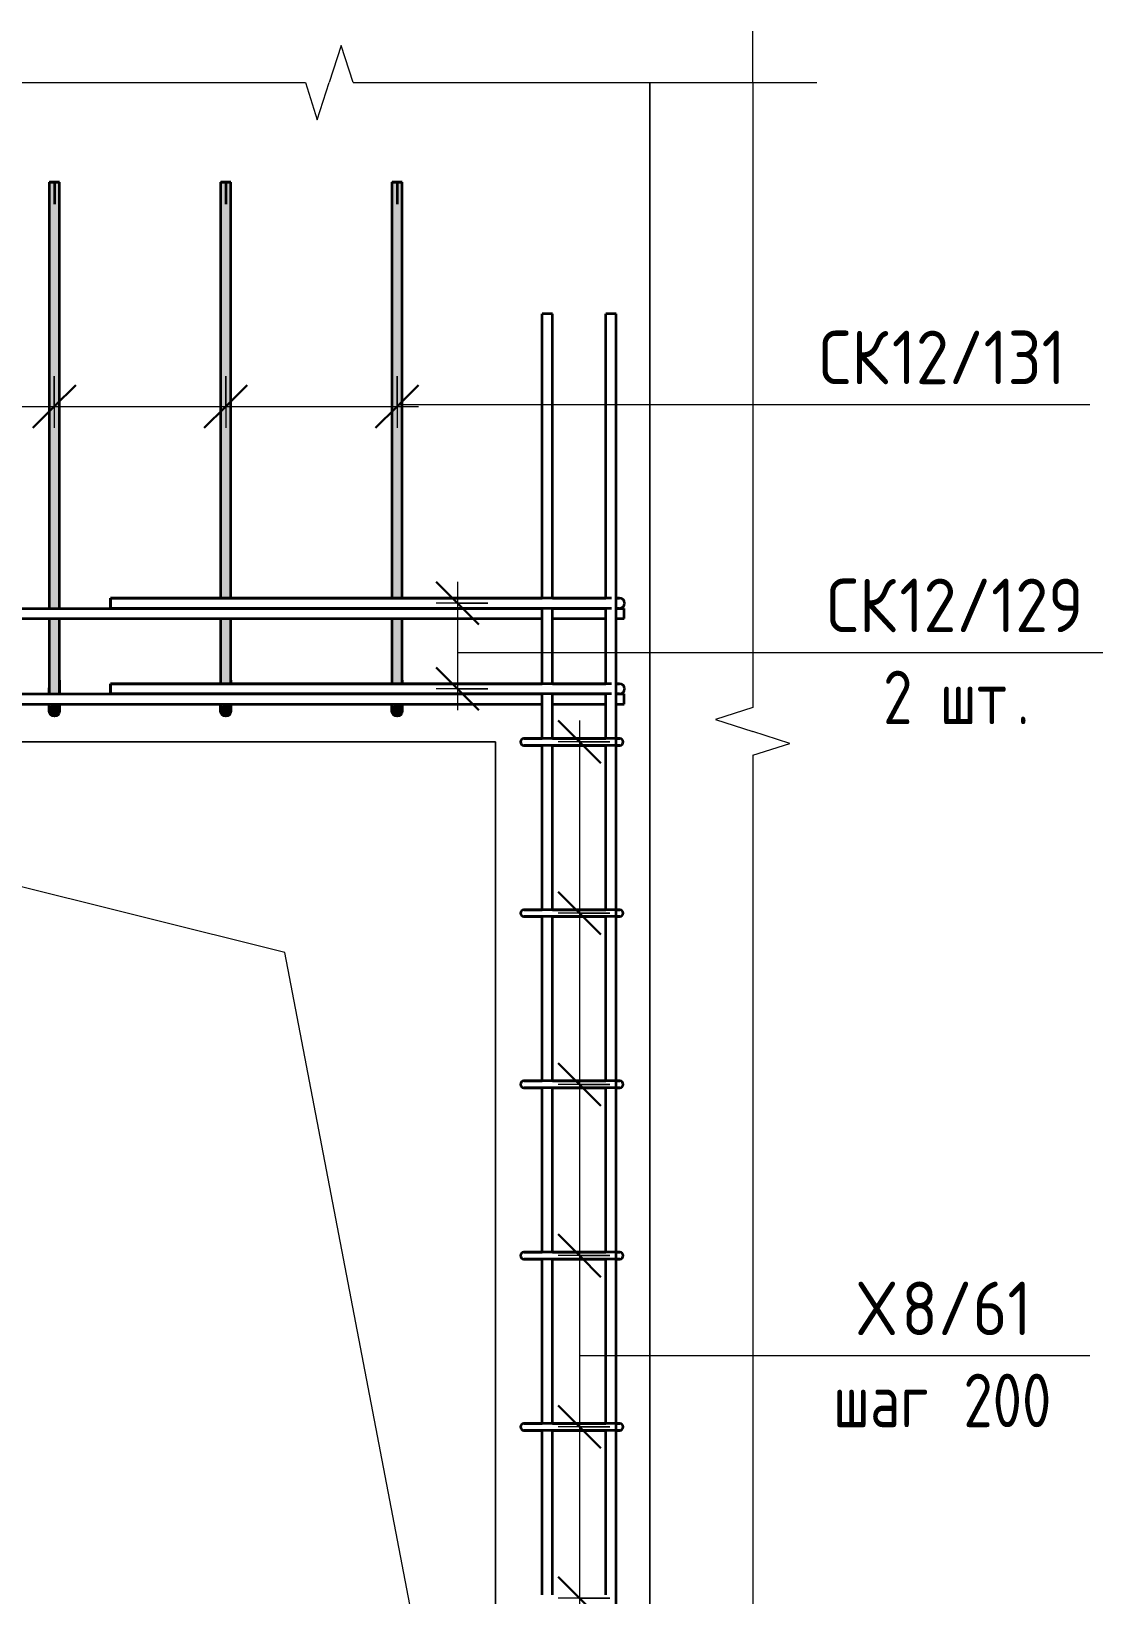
# Model space of a CAD drawing. Header units: millimetres. Extents: x -39853 to 12393, y -4903 to 80275.
# Drawn here: x 7343 to 8594, y 869 to 2695 of the extents above; entities that cross this region are included whole.
import ezdxf

# ---------------------------------------------------------------- set-up
doc = ezdxf.new("R2010")
doc.units = ezdxf.units.MM
for name, color, linetype, lineweight in [('AA_Dim', 7, 'Continuous', 9), ('AA_Dim-25', 7, 'Continuous', 9), ('AA_Oformlenie', 7, 'Continuous', 9), ('AA_Vinoska', 7, 'Continuous', 9), ('AF_Okno', 7, 'Continuous', 20), ('AF_Stena_Опалубка', 253, 'Continuous', 20), ('KR_Armatura_Tonkie', 7, 'Continuous', 20)]:
    doc.layers.add(name, color=color, linetype=linetype, lineweight=lineweight)
doc.styles.add('ISOCPEUR_6', font='isocpeur.ttf', dxfattribs={"width": 0.9, "height": 62.5})
doc.styles.add('ISOCPEUR_7', font='isocpeur.ttf', dxfattribs={"width": 0.8, "height": 62.5})
doc.dimstyles.new('10_Раскладка_арматуры_с_засечками', dxfattribs={"dimscale": 304.8, "dimtxt": 0.18, "dimasz": 0.164042, "dimexe": 0.082021, "dimexo": 0, "dimgap": 0, "dimtad": 1, "dimdec": 3, "dimrnd": 0.001, "dimdsep": 46, "dimtxsty": 'ISOCPEUR_7', "dimblk1": 'OBLIQUE', "dimblk2": 'OBLIQUE', "dimsah": 1, "dimcen": 0.09, "dimdle": 0.082021, "dimazin": 0, "dimtfac": 1, "dimtdec": 4, "dimtix": 1, "dimtmove": 0, "dimatfit": 3, "dimfxl": 1, "dimtvp": 1, "dimtolj": 1, "dimtzin": 0, "dimlwd": 18, "dimlwe": 18, "dimarcsym": 2})
doc.dimstyles.new('10_Раскладка_арматуры_с_засечками_3', dxfattribs={"dimscale": 304.8, "dimtxt": 0.18, "dimasz": 0.164042, "dimexe": 0.082021, "dimexo": 0, "dimgap": 0, "dimtad": 1, "dimdec": 3, "dimrnd": 0.001, "dimdsep": 46, "dimtxsty": 'ISOCPEUR_7', "dimblk1": 'OBLIQUE', "dimblk2": 'OBLIQUE', "dimsah": 1, "dimcen": 0.09, "dimdle": 0.082021, "dimazin": 0, "dimtfac": 1, "dimtdec": 4, "dimtix": 1, "dimtmove": 2, "dimatfit": 3, "dimfxl": 1, "dimtvp": 1, "dimtolj": 1, "dimtzin": 0, "dimlwd": 18, "dimlwe": 18, "dimarcsym": 2})

# ---------------------------------------------------------------- blocks, each defined once
blk = doc.blocks.new('231_Отверстие прямоугольное в стене _Окно_Стена_ - Отверстие прямоугольное с обрамлением-4186362-Схема обрамления отверстия в стене 1230х1530')
at = {"layer": 'AF_Okno', "lineweight": 9}
for p, q in [((78348.956293, 1619), (77364.956293, 1865)), ((78594.956293, 335), (78348.956293, 1619))]:
    blk.add_line(p, q, dxfattribs=at)
blk = doc.blocks.new('350_Стержень П торец СК-СГ _НесАрм_РабПлоск_ - 350_Стержень П торец СК-СГ _НесАрм_РабПлоск_-4172073-Схема обрамления отверстия в стене 1230х1530')
at = {"layer": 'KR_Armatura_Tonkie', "lineweight": 35}
h = blk.add_hatch(color=256, dxfattribs=at)
h.paths.add_polyline_path([(78078.4, 1937), (78080, 1937), (78079.8, 2009), (78074, 2009), (78074.2, 1937), (78077, 1937)])
h.paths.add_polyline_path([(78075.6, 2021), (78080, 2021), (78080, 2518.9), (78074, 2518.9), (78074.2, 2021), (78074.8, 2021)])
h = blk.add_hatch(color=256, dxfattribs=at)
h.paths.add_polyline_path([(78080, 1937), (78086, 1937), (78085.7, 2009), (78080, 2009), (78080, 1948.6)])
h.paths.add_polyline_path([(78084.2, 2021), (78086, 2021), (78085.8, 2518.9), (78080, 2518.9), (78080, 2021), (78084, 2021)])
h = blk.add_hatch(color=256, dxfattribs=at)
h.paths.add_polyline_path([(78074, 1901), (78074.4, 1903.2), (78075.3, 1904.7), (78075.8, 1905.3), (78077, 1906.2), (78079.3, 1906.9), (78080, 1907), (78080, 1909), (78074, 1909), (78074, 1901)])
h.paths.add_polyline_path([(78080, 1921), (78080, 1937), (78074, 1937), (78074.2, 1923.7), (78074.6, 1921), (78077.2, 1921)])
h = blk.add_hatch(color=256, dxfattribs=at)
h.paths.add_polyline_path([(78085.8, 1902.6), (78085.8, 1903.7), (78085.9, 1909), (78080, 1909), (78080, 1907), (78081.5, 1906.8), (78083, 1906.2), (78084.2, 1905.2), (78085.5, 1903.1), (78085.7, 1902.8)])
h.paths.add_polyline_path([(78080.8, 1921), (78085.7, 1921), (78085.7, 1924.6), (78085.8, 1937), (78080, 1937), (78080, 1921)])
h = blk.add_hatch(color=256, dxfattribs=at)
h.paths.add_polyline_path([(78074, 1902.4), (78074, 1902.6), (78074.1, 1903.5)])
h.paths.add_polyline_path([(78074.2, 1921), (78074.2, 1924.6), (78074, 1923.6), (78074, 1921)])
h = blk.add_hatch(color=256, dxfattribs=at)
h.paths.add_polyline_path([(78085.9, 1906.4), (78085.9, 1906.9), (78085.9, 1906.8)])
h.paths.add_polyline_path([(78085.7, 1921), (78085.8, 1921.1), (78085.6, 1921.4)])
blk.add_hatch(color=256, dxfattribs=at).paths.add_polyline_path([(78080, 1895), (78081.5, 1895.2), (78083, 1895.8), (78084.2, 1896.8), (78085.5, 1898.9), (78085.8, 1899.4), (78086, 1901), (78085.8, 1902.6), (78085.2, 1904), (78084.2, 1905.2), (78083, 1906.2), (78080.8, 1906.9), (78080, 1907), (78078.4, 1906.8), (78077, 1906.2), (78075.7, 1905.2), (78074.8, 1904), (78074.2, 1902.6), (78074, 1901), (78074.4, 1898.9), (78074.8, 1898), (78075.7, 1896.8), (78077, 1895.8), (78078.4, 1895.2)])
at = {"layer": 'AA_Oformlenie'}
for start, end in [(90, 270), (270, 90)]:
    blk.add_arc((78080, 1901), 6, start, end, dxfattribs=at)
at = {"layer": 'KR_Armatura_Tonkie', "lineweight": 35}
for p, q in [((78074, 2518.9), (78074, 2021)), ((78074, 2518.9), (78080, 2518.9)), ((78080, 2518.9), (78074.2, 2518.9)), ((78074.2, 2518.9), (78080, 2518.9)), ((78080, 2518.9), (78074.2, 2518.9)), ((78080, 2518.9), (78085.8, 2518.9)), ((78085.8, 2518.9), (78080, 2518.9)), ((78080, 2518.9), (78086, 2518.9)), ((78085.8, 2518.9), (78080, 2518.9)), ((78080, 2518.9), (78080, 2492.9)), ((78080, 2518.9), (78080, 2492.9)), ((78086, 2021), (78086, 2518.9)), ((78074, 2009), (78074, 1937)), ((78086, 1937), (78086, 2009)), ((78074, 1921), (78074, 1928.3))]:
    blk.add_line(p, q, dxfattribs=at)
at = {"layer": 'KR_Armatura_Tonkie', "lineweight": 35, "flags": 128}
for points in [[(78074, 1937), (78074, 1925.3), (78074, 1921)], [(78086, 1937), (78086, 1925.3), (78086, 1921)], [(78086, 1921), (78086, 1928.3), (78086, 1937)], [(78074, 1901), (78074, 1903), (78074, 1908.6), (78074, 1909)], [(78074, 1909), (78074, 1906.8), (78074, 1902.1), (78074, 1901)], [(78086, 1909), (78086, 1906.8), (78086, 1902.1), (78086, 1901)], [(78086, 1901), (78086, 1903), (78086, 1908.6), (78086, 1909)]]:
    blk.add_lwpolyline(points, dxfattribs=at)
at = {"layer": 'KR_Armatura_Tonkie', "lineweight": 35}
blk.add_circle((78080, 1901), 6, dxfattribs=at)
blk = doc.blocks.new('350_Стержень П торец СК-СГ _НесАрм_РабПлоск_ - 350_Стержень П торец СК-СГ _НесАрм_РабПлоск_-V20-Схема обрамления отверстия в стене 1230х1530')
at = {"layer": 'KR_Armatura_Tonkie', "lineweight": 35}
h = blk.add_hatch(color=256, dxfattribs=at)
h.paths.add_polyline_path([(78278.4, 1937), (78280, 1937), (78279.8, 2009), (78274, 2009), (78274.2, 1937), (78277, 1937)])
h.paths.add_polyline_path([(78274.8, 2033), (78280, 2033), (78280, 2518.9), (78274, 2518.9), (78274.2, 2033), (78274.7, 2033)])
h = blk.add_hatch(color=256, dxfattribs=at)
h.paths.add_polyline_path([(78280, 1937), (78286, 1937), (78285.7, 2009), (78280, 2009), (78280, 1948.6)])
h.paths.add_polyline_path([(78284.2, 2033), (78286, 2033), (78285.8, 2518.9), (78280, 2518.9), (78280, 2033), (78284, 2033)])
h = blk.add_hatch(color=256, dxfattribs=at)
h.paths.add_polyline_path([(78274, 1901), (78274.4, 1903.2), (78275.3, 1904.7), (78275.8, 1905.3), (78277, 1906.2), (78279.3, 1906.9), (78280, 1907), (78280, 1909), (78274, 1909), (78274, 1901)])
h.paths.add_polyline_path([(78277, 1933), (78280, 1933), (78280, 1937), (78274, 1937), (78274.1, 1933), (78276.2, 1933)])
h = blk.add_hatch(color=256, dxfattribs=at)
h.paths.add_polyline_path([(78285.8, 1902.6), (78285.8, 1903.7), (78285.9, 1909), (78280, 1909), (78280, 1907), (78281.5, 1906.8), (78283.5, 1905.8), (78284.2, 1905.2), (78285.5, 1903.1), (78285.7, 1902.8)])
h.paths.add_polyline_path([(78283.5, 1933), (78285.9, 1933), (78285.8, 1937), (78280, 1937), (78280, 1933), (78283, 1933)])
for points in [[(78280, 1895), (78281.5, 1895.2), (78283, 1895.8), (78284.2, 1896.8), (78285.5, 1898.9), (78285.8, 1899.4), (78286, 1901), (78285.8, 1902.6), (78285.2, 1904), (78283.5, 1905.8), (78283, 1906.2), (78281.5, 1906.8), (78280, 1907), (78278.4, 1906.8), (78277, 1906.2), (78275.7, 1905.2), (78274.8, 1904), (78274.2, 1902.6), (78274, 1901), (78274.4, 1898.9), (78274.8, 1898), (78275.7, 1896.8), (78277, 1895.8), (78278.4, 1895.2)], [(78274, 1902.4), (78274, 1902.6), (78274.1, 1903.5)], [(78285.9, 1906.4), (78285.9, 1906.9), (78285.9, 1906.8)]]:
    blk.add_hatch(color=256, dxfattribs=at).paths.add_polyline_path(points)
at = {"layer": 'AA_Oformlenie'}
for start, end in [(90, 270), (270, 90)]:
    blk.add_arc((78280, 1901), 6, start, end, dxfattribs=at)
at = {"layer": 'KR_Armatura_Tonkie', "lineweight": 35}
for p, q in [((78274, 2518.9), (78274, 2033)), ((78274, 2518.9), (78280, 2518.9)), ((78280, 2518.9), (78274.2, 2518.9)), ((78274.2, 2518.9), (78280, 2518.9)), ((78280, 2518.9), (78274.2, 2518.9)), ((78280, 2518.9), (78285.8, 2518.9)), ((78285.8, 2518.9), (78280, 2518.9)), ((78280, 2518.9), (78286, 2518.9)), ((78285.8, 2518.9), (78280, 2518.9)), ((78280, 2518.9), (78280, 2492.9)), ((78280, 2518.9), (78280, 2492.9)), ((78286, 2033), (78286, 2518.9)), ((78274, 2009), (78274, 1937)), ((78286, 1937), (78286, 2009)), ((78274, 1937), (78274, 1933)), ((78286, 1937), (78286, 1933)), ((78286, 1933), (78286, 1937))]:
    blk.add_line(p, q, dxfattribs=at)
at = {"layer": 'KR_Armatura_Tonkie', "lineweight": 35, "flags": 128}
for points in [[(78274, 1901), (78274, 1903), (78274, 1908.6), (78274, 1909)], [(78274, 1909), (78274, 1906.8), (78274, 1902.1), (78274, 1901)], [(78286, 1909), (78286, 1906.8), (78286, 1902.1), (78286, 1901)], [(78286, 1901), (78286, 1903), (78286, 1908.6), (78286, 1909)]]:
    blk.add_lwpolyline(points, dxfattribs=at)
at = {"layer": 'KR_Armatura_Tonkie', "lineweight": 35}
blk.add_circle((78280, 1901), 6, dxfattribs=at)
blk = doc.blocks.new('011_Прямоугольник обрыва _ЭлУзла_ - 011_Прямоугольник обрыва _ЭлУзла_-4184467-Схема обрамления отверстия в стене 1230х1530')
at = {"layer": 'AA_Oformlenie'}
for p, q in [((77439.8, 2635), (78373, 2635)), ((78428.7, 2635), (78895, 2635)), ((78895, 2635), (78895, 1905.2)), ((78895, 1849.5), (78895, 389.3))]:
    blk.add_line(p, q, dxfattribs=at)
blk = doc.blocks.new('042_М_Арматуры - Диам длина поз _ Комментарий-3662934-Схема обрамления отверстия в стене 1230х1530')
at = {"layer": 'AA_Vinoska'}
blk.add_line((78954.6, 67.4), (79304.6, 67.4), dxfattribs=at)
blk = doc.blocks.new('DIMBLOCK154-Схема обрамления отверстия в стене 1230х1530')
at = {"layer": 'AA_Dim-25', "lineweight": 30}
for p, q in [((7983.3, 1865), (7958.3, 1890)), ((7983.3, 1865), (8008.3, 1840)), ((7983.3, 1665), (7958.3, 1690)), ((7983.3, 1665), (8008.3, 1640))]:
    blk.add_line(p, q, dxfattribs=at)
at = {"layer": 'AA_Dim-25', "lineweight": 18}
for p, q in [((7983.3, 1890), (7983.3, 1665)), ((8018.7, 1865), (7958.3, 1865)), ((7983.3, 1865), (8018.7, 1865)), ((8018.7, 1665), (7958.3, 1665)), ((7983.3, 1665), (8018.7, 1665))]:
    blk.add_line(p, q, dxfattribs=at)
blk = doc.blocks.new('_Oblique')
at = {"color": 0, "linetype": 'ByBlock', "lineweight": -2}
blk.add_line((-0.5, -0.5), (0.5, 0.5), dxfattribs=at)
blk = doc.blocks.new('DIMBLOCK155-Схема обрамления отверстия в стене 1230х1530')
at = {"layer": 'AA_Dim-25', "lineweight": 30}
for p, q in [((7983.3, 1665), (7958.3, 1690)), ((7983.3, 1665), (8008.3, 1640)), ((7983.3, 1465), (7958.3, 1490)), ((7983.3, 1465), (8008.3, 1440))]:
    blk.add_line(p, q, dxfattribs=at)
at = {"layer": 'AA_Dim-25', "lineweight": 18}
for p, q in [((8018.7, 1665), (7958.3, 1665)), ((7983.3, 1665), (7983.3, 1465)), ((7983.3, 1665), (8018.7, 1665)), ((8018.7, 1465), (7958.3, 1465)), ((7983.3, 1465), (8018.7, 1465))]:
    blk.add_line(p, q, dxfattribs=at)
blk = doc.blocks.new('DIMBLOCK156-Схема обрамления отверстия в стене 1230х1530')
at = {"layer": 'AA_Dim-25', "lineweight": 30}
for p, q in [((7983.3, 1465), (7958.3, 1490)), ((7983.3, 1465), (8008.3, 1440)), ((7983.3, 1265), (7958.3, 1290)), ((7983.3, 1265), (8008.3, 1240))]:
    blk.add_line(p, q, dxfattribs=at)
at = {"layer": 'AA_Dim-25', "lineweight": 18}
for p, q in [((8018.7, 1465), (7958.3, 1465)), ((7983.3, 1465), (7983.3, 1265)), ((7983.3, 1465), (8018.7, 1465)), ((8018.7, 1265), (7958.3, 1265)), ((7983.3, 1265), (8018.7, 1265))]:
    blk.add_line(p, q, dxfattribs=at)
blk = doc.blocks.new('DIMBLOCK157-Схема обрамления отверстия в стене 1230х1530')
at = {"layer": 'AA_Dim-25', "lineweight": 30}
for p, q in [((7983.3, 1265), (7958.3, 1290)), ((7983.3, 1265), (8008.3, 1240)), ((7983.3, 1065), (7958.3, 1090)), ((7983.3, 1065), (8008.3, 1040))]:
    blk.add_line(p, q, dxfattribs=at)
at = {"layer": 'AA_Dim-25', "lineweight": 18}
for p, q in [((8018.7, 1265), (7958.3, 1265)), ((7983.3, 1265), (7983.3, 1065)), ((7983.3, 1265), (8018.7, 1265)), ((8018.7, 1065), (7958.3, 1065)), ((7983.3, 1065), (8018.7, 1065))]:
    blk.add_line(p, q, dxfattribs=at)
blk = doc.blocks.new('DIMBLOCK158-Схема обрамления отверстия в стене 1230х1530')
at = {"layer": 'AA_Dim-25', "lineweight": 30}
for p, q in [((7983.3, 1065), (7958.3, 1090)), ((7983.3, 1065), (8008.3, 1040)), ((7983.3, 865), (7958.3, 890)), ((7983.3, 865), (8008.3, 840))]:
    blk.add_line(p, q, dxfattribs=at)
at = {"layer": 'AA_Dim-25', "lineweight": 18}
for p, q in [((8018.7, 1065), (7958.3, 1065)), ((7983.3, 1065), (7983.3, 865)), ((7983.3, 1065), (8018.7, 1065)), ((8018.7, 865), (7958.3, 865)), ((7983.3, 865), (8018.7, 865))]:
    blk.add_line(p, q, dxfattribs=at)
blk = doc.blocks.new('DIMBLOCK159-Схема обрамления отверстия в стене 1230х1530')
at = {"layer": 'AA_Dim-25', "lineweight": 30}
for p, q in [((7983.3, 865), (7958.3, 890)), ((7983.3, 865), (8008.3, 840)), ((7983.3, 665), (7958.3, 690)), ((7983.3, 665), (8008.3, 640))]:
    blk.add_line(p, q, dxfattribs=at)
at = {"layer": 'AA_Dim-25', "lineweight": 18}
for p, q in [((8018.7, 865), (7958.3, 865)), ((7983.3, 865), (7983.3, 665)), ((7983.3, 865), (8018.7, 865)), ((8018.7, 665), (7958.3, 665)), ((7983.3, 665), (8018.7, 665))]:
    blk.add_line(p, q, dxfattribs=at)
blk = doc.blocks.new('DIMBLOCK188-Схема обрамления отверстия в стене 1230х1530')
at = {"layer": 'AA_Dim-25', "lineweight": 18}
for p, q in [((7170.3, 2292.2), (7170.3, 2231.8)), ((7170.3, 2256.8), (7170.3, 2292.2)), ((7370.3, 2292.2), (7370.3, 2231.8)), ((7370.3, 2256.8), (7370.3, 2292.2)), ((7170.3, 2256.8), (7370.3, 2256.8))]:
    blk.add_line(p, q, dxfattribs=at)
at = {"layer": 'AA_Dim-25', "lineweight": 30}
for p, q in [((7170.3, 2256.8), (7195.3, 2281.8)), ((7370.3, 2256.8), (7395.3, 2281.8)), ((7170.3, 2256.8), (7145.3, 2231.8)), ((7370.3, 2256.8), (7345.3, 2231.8))]:
    blk.add_line(p, q, dxfattribs=at)
blk = doc.blocks.new('DIMBLOCK189-Схема обрамления отверстия в стене 1230х1530')
at = {"layer": 'AA_Dim-25', "lineweight": 18}
for p, q in [((7370.3, 2292.2), (7370.3, 2231.8)), ((7370.3, 2256.8), (7370.3, 2292.2)), ((7570.3, 2292.2), (7570.3, 2231.8)), ((7570.3, 2256.8), (7570.3, 2292.2)), ((7370.3, 2256.8), (7570.3, 2256.8))]:
    blk.add_line(p, q, dxfattribs=at)
at = {"layer": 'AA_Dim-25', "lineweight": 30}
for p, q in [((7370.3, 2256.8), (7395.3, 2281.8)), ((7570.3, 2256.8), (7595.3, 2281.8)), ((7370.3, 2256.8), (7345.3, 2231.8)), ((7570.3, 2256.8), (7545.3, 2231.8))]:
    blk.add_line(p, q, dxfattribs=at)
blk = doc.blocks.new('DIMBLOCK190-Схема обрамления отверстия в стене 1230х1530')
at = {"layer": 'AA_Dim-25', "lineweight": 18}
for p, q in [((7570.3, 2292.2), (7570.3, 2231.8)), ((7570.3, 2256.8), (7570.3, 2292.2)), ((7770.3, 2292.2), (7770.3, 2231.8)), ((7770.3, 2256.8), (7770.3, 2292.2)), ((7570.3, 2256.8), (7795.3, 2256.8))]:
    blk.add_line(p, q, dxfattribs=at)
at = {"layer": 'AA_Dim-25', "lineweight": 30}
for p, q in [((7570.3, 2256.8), (7595.3, 2281.8)), ((7770.3, 2256.8), (7795.3, 2281.8)), ((7570.3, 2256.8), (7545.3, 2231.8)), ((7770.3, 2256.8), (7745.3, 2231.8))]:
    blk.add_line(p, q, dxfattribs=at)
blk = doc.blocks.new('DIMBLOCK191-Схема обрамления отверстия в стене 1230х1530')
at = {"layer": 'AA_Dim-25', "lineweight": 30}
for p, q in [((7840.9, 2027), (7815.9, 2052)), ((7840.9, 2027), (7865.9, 2002)), ((7840.9, 1927), (7815.9, 1952)), ((7840.9, 1927), (7865.9, 1902))]:
    blk.add_line(p, q, dxfattribs=at)
at = {"layer": 'AA_Dim-25', "lineweight": 18}
for p, q in [((7840.9, 2052), (7840.9, 1902)), ((7876.2, 2027), (7815.9, 2027)), ((7840.9, 2027), (7876.2, 2027)), ((7876.2, 1927), (7815.9, 1927)), ((7840.9, 1927), (7876.2, 1927))]:
    blk.add_line(p, q, dxfattribs=at)

msp = doc.modelspace()

# ---------------------------------------------------------------- linework, layer by layer
at = {"layer": 'AA_Vinoska'}
for p, q in [((8185.3238, 2635), (8185.3238, 2694.9698)), ((7704.9749, 2678.3251), (7690.8977, 2635)), ((7719.0521, 2635), (7704.9749, 2678.3251)), ((7663.3977, 2635), (7677.1477, 2591.6987)), ((7677.1477, 2591.6987), (7690.8977, 2635)), ((8185.3238, 2635), (8260.3238, 2635)), ((7771.0953, 2258.9583), (8228.9849, 2258.9583)), ((7841.2042, 1969.3597), (8243.8335, 1969.3597)), ((8185.3238, 1905.203), (8141.9988, 1891.1258)), ((8141.9988, 1891.1258), (8185.3238, 1877.0486)), ((8228.6251, 1863.2986), (8185.3238, 1877.0486)), ((8185.3238, 1849.5486), (8228.6251, 1863.2986)), ((7984.1607, 1148.2991), (8228.9849, 1148.2991))]:
    msp.add_line(p, q, dxfattribs=at)
at = {"layer": 'AF_Stena_Опалубка'}
for p, q in [((8065.3238, 2635), (8065.3238, -396.8054)), ((8065.3238, -396.8054), (8065.3238, 2635)), ((7885.3238, 1865), (6655.3238, 1865)), ((6655.3238, 1865), (7885.3238, 1865)), ((7885.3238, 335), (7885.3238, 1865)), ((7885.3238, 1865), (7885.3238, 335))]:
    msp.add_line(p, q, dxfattribs=at)
at = {"layer": 'KR_Armatura_Tonkie', "lineweight": 35}
for p, q in [((7951.8238, 2365), (7939.8238, 2365)), ((7939.8238, 2033), (7939.8238, 2365)), ((7951.8238, 2365), (7939.8238, 2365)), ((7939.8238, 2033), (7939.8238, 2365)), ((7951.8238, 2033), (7951.8238, 2365)), ((7951.8238, 2033), (7951.8238, 2365)), ((8025.8238, 2365), (8013.8238, 2365)), ((8013.8238, 2033), (8013.8238, 2365)), ((8025.8238, 2365), (8013.8238, 2365)), ((8013.8238, 2033), (8013.8238, 2365)), ((8025.8238, -165), (8025.8238, 2365)), ((8025.8238, 2033), (8025.8238, 2365)), ((7435.8238, 2033), (7939.8238, 2033)), ((7435.8238, 2021), (7435.8238, 2033)), ((7993.8238, 2033), (7435.8238, 2033)), ((7435.8238, 2033), (7435.8238, 2021)), ((7951.8238, 2033), (7993.8238, 2033)), ((7993.8238, 2033), (8013.9671, 2033)), ((8020.5472, 2033), (7993.8238, 2033)), ((8026.0227, 2033), (8029.8238, 2033)), ((8029.8238, 2033), (8026.0227, 2033)), ((6601.3238, 2021), (7939.8238, 2021)), ((6601.3238, 2021), (7939.8238, 2021)), ((6601.3238, 2009), (7939.8238, 2009)), ((6601.3238, 2009), (7939.8238, 2009)), ((7435.8238, 2021), (7939.8238, 2021)), ((7993.8238, 2021), (7435.8238, 2021)), ((7939.8238, 1933), (7939.8238, 2021)), ((7939.8238, 1933), (7939.8238, 2009)), ((7951.8238, 2021), (8013.8238, 2021)), ((7951.8238, 2021), (8013.8238, 2021)), ((7951.8238, 1933), (7951.8238, 2021)), ((7951.8238, 2021), (7993.8238, 2021)), ((7951.8238, 2009), (8013.8238, 2009)), ((7951.8238, 2009), (8013.8238, 2009)), ((7951.8238, 1933), (7951.8238, 2009)), ((7993.8238, 2021), (8013.9671, 2021)), ((8020.5472, 2021), (7993.8238, 2021)), ((8013.8238, 1933), (8013.8238, 2021)), ((8013.8238, 1933), (8013.8238, 2009)), ((8025.8238, 2021), (8035.3238, 2021)), ((8025.8238, 2021), (8035.3238, 2021)), ((8025.8238, 2009), (8035.3238, 2009)), ((8025.8238, 2009), (8035.3238, 2009)), ((8025.8238, 1933), (8025.8238, 2009)), ((8026.0227, 2021), (8029.8238, 2021)), ((8029.8238, 2021), (8026.0227, 2021)), ((8035.3238, 2009), (8035.3238, 2021)), ((8035.3238, 2009), (8035.3238, 2021)), ((6601.3238, 1921), (7939.8238, 1921)), ((6601.3238, 1921), (7939.8238, 1921)), ((7435.8238, 1933), (7939.8238, 1933)), ((7435.8238, 1921), (7435.8238, 1933)), ((7993.8238, 1933), (7435.8238, 1933)), ((7435.8238, 1933), (7435.8238, 1921)), ((7435.8238, 1921), (7939.8238, 1921)), ((7993.8238, 1921), (7435.8238, 1921)), ((7939.8238, 1869), (7939.8238, 1921)), ((7951.8238, 1933), (7993.8238, 1933)), ((7951.8238, 1921), (8013.8238, 1921)), ((7951.8238, 1921), (8013.8238, 1921)), ((7951.8238, 1869), (7951.8238, 1921)), ((7951.8238, 1921), (7993.8238, 1921)), ((7993.8238, 1933), (8013.9671, 1933)), ((8020.5472, 1933), (7993.8238, 1933)), ((7993.8238, 1921), (8013.9671, 1921)), ((8020.5472, 1921), (7993.8238, 1921)), ((8013.8238, 1869), (8013.8238, 1921)), ((8025.8238, 1921), (8035.3238, 1921)), ((8025.8238, 1921), (8035.3238, 1921)), ((8026.0227, 1933), (8029.8238, 1933)), ((8029.8238, 1933), (8026.0227, 1933)), ((8026.0227, 1921), (8029.8238, 1921)), ((8029.8238, 1921), (8026.0227, 1921)), ((8035.3238, 1909), (8035.3238, 1921)), ((8035.3238, 1909), (8035.3238, 1921)), ((6601.3238, 1909), (7939.8238, 1909)), ((6601.3238, 1909), (7939.8238, 1909)), ((7939.8238, 1869), (7939.8238, 1909)), ((7951.8238, 1909), (8013.8238, 1909)), ((7951.8238, 1909), (8013.8238, 1909)), ((7951.8238, 1869), (7951.8238, 1909)), ((8013.8238, 1869), (8013.8238, 1909)), ((8025.8238, 1909), (8035.3238, 1909)), ((8025.8238, 1909), (8035.3238, 1909)), ((8025.8238, 1869), (8025.8238, 1909)), ((7976.337, 1869), (7918.2954, 1869)), ((7928.2537, 1869), (7918.2954, 1869)), ((7918.3012, 1869), (7939.715, 1869)), ((7918.3012, 1869), (7928.2537, 1869)), ((7952.2954, 1869), (7928.2537, 1869)), ((7928.2537, 1869), (7939.8238, 1869)), ((7951.8184, 1869), (7952.2954, 1869)), ((7951.8238, 1869), (7953.0308, 1869)), ((7952.2954, 1869), (7996.2954, 1869)), ((7996.2954, 1869), (7952.2954, 1869)), ((8001.114, 1869), (7976.337, 1869)), ((7996.2954, 1869), (8013.8706, 1869)), ((8024.9825, 1869), (7996.2954, 1869)), ((8025.8492, 1869), (8030.2954, 1869)), ((8030.2954, 1869), (8025.8492, 1869)), ((7976.337, 1861), (7918.2954, 1861)), ((7952.2954, 1861), (7918.2954, 1861)), ((7918.298, 1861), (7928.2537, 1861)), ((7918.3012, 1861), (7939.715, 1861)), ((7928.2537, 1861), (7939.8238, 1861)), ((7939.8238, 1669), (7939.8238, 1861)), ((7939.8238, 1669), (7939.8238, 1861)), ((7951.8184, 1861), (7952.2954, 1861)), ((7951.8238, 1861), (7953.0308, 1861)), ((7951.8238, 1669), (7951.8238, 1861)), ((7951.8238, 1669), (7951.8238, 1861)), ((7952.2954, 1861), (7996.2954, 1861)), ((7996.2954, 1861), (7952.2954, 1861)), ((8001.114, 1861), (7976.337, 1861)), ((7996.2954, 1861), (8013.8706, 1861)), ((8024.9825, 1861), (7996.2954, 1861)), ((8013.8238, 1669), (8013.8238, 1861)), ((8013.8238, 1669), (8013.8238, 1861)), ((8025.8238, 1669), (8025.8238, 1861)), ((8025.8492, 1861), (8030.2954, 1861)), ((8030.2954, 1861), (8025.8492, 1861)), ((7976.337, 1669), (7918.2954, 1669)), ((7928.2537, 1669), (7918.2954, 1669)), ((7918.3012, 1669), (7939.715, 1669)), ((7918.3012, 1669), (7928.2537, 1669)), ((7952.2954, 1669), (7928.2537, 1669)), ((7928.2537, 1669), (7939.8238, 1669)), ((7951.8184, 1669), (7952.2954, 1669)), ((7951.8238, 1669), (7953.0308, 1669)), ((7952.2954, 1669), (7996.2954, 1669)), ((7996.2954, 1669), (7952.2954, 1669)), ((8001.114, 1669), (7976.337, 1669)), ((7996.2954, 1669), (8013.8706, 1669)), ((8024.9825, 1669), (7996.2954, 1669)), ((8025.8492, 1669), (8030.2954, 1669)), ((8030.2954, 1669), (8025.8492, 1669)), ((7976.337, 1661), (7918.2954, 1661)), ((7952.2954, 1661), (7918.2954, 1661)), ((7918.298, 1661), (7928.2537, 1661)), ((7918.3012, 1661), (7939.715, 1661)), ((7928.2537, 1661), (7939.8238, 1661)), ((7939.8238, 1469), (7939.8238, 1661)), ((7939.8238, 1469), (7939.8238, 1661)), ((7951.8184, 1661), (7952.2954, 1661)), ((7951.8238, 1661), (7953.0308, 1661)), ((7951.8238, 1469), (7951.8238, 1661)), ((7951.8238, 1469), (7951.8238, 1661)), ((7952.2954, 1661), (7996.2954, 1661)), ((7996.2954, 1661), (7952.2954, 1661)), ((8001.114, 1661), (7976.337, 1661)), ((7996.2954, 1661), (8013.8706, 1661)), ((8024.9825, 1661), (7996.2954, 1661)), ((8013.8238, 1469), (8013.8238, 1661)), ((8013.8238, 1469), (8013.8238, 1661)), ((8025.8238, 1469), (8025.8238, 1661)), ((8025.8492, 1661), (8030.2954, 1661)), ((8030.2954, 1661), (8025.8492, 1661)), ((7976.337, 1469), (7918.2954, 1469)), ((7928.2537, 1469), (7918.2954, 1469)), ((7976.337, 1461), (7918.2954, 1461)), ((7952.2954, 1461), (7918.2954, 1461)), ((7918.298, 1461), (7928.2537, 1461)), ((7918.3012, 1469), (7939.715, 1469)), ((7918.3012, 1469), (7928.2537, 1469)), ((7918.3012, 1461), (7939.715, 1461)), ((7952.2954, 1469), (7928.2537, 1469)), ((7928.2537, 1469), (7939.8238, 1469)), ((7928.2537, 1461), (7939.8238, 1461)), ((7939.8238, 1269), (7939.8238, 1461)), ((7939.8238, 1269), (7939.8238, 1461)), ((7951.8184, 1469), (7952.2954, 1469)), ((7951.8184, 1461), (7952.2954, 1461)), ((7951.8238, 1469), (7953.0308, 1469)), ((7951.8238, 1461), (7953.0308, 1461)), ((7951.8238, 1269), (7951.8238, 1461)), ((7951.8238, 1269), (7951.8238, 1461)), ((7952.2954, 1469), (7996.2954, 1469)), ((7996.2954, 1469), (7952.2954, 1469)), ((7952.2954, 1461), (7996.2954, 1461)), ((7996.2954, 1461), (7952.2954, 1461)), ((8001.114, 1469), (7976.337, 1469)), ((8001.114, 1461), (7976.337, 1461)), ((7996.2954, 1469), (8013.8706, 1469)), ((8024.9825, 1469), (7996.2954, 1469)), ((7996.2954, 1461), (8013.8706, 1461)), ((8024.9825, 1461), (7996.2954, 1461)), ((8013.8238, 1269), (8013.8238, 1461)), ((8013.8238, 1269), (8013.8238, 1461)), ((8025.8238, 1269), (8025.8238, 1461)), ((8025.8492, 1469), (8030.2954, 1469)), ((8030.2954, 1469), (8025.8492, 1469)), ((8025.8492, 1461), (8030.2954, 1461)), ((8030.2954, 1461), (8025.8492, 1461)), ((7976.337, 1269), (7918.2954, 1269)), ((7928.2537, 1269), (7918.2954, 1269)), ((7976.337, 1261), (7918.2954, 1261)), ((7952.2954, 1261), (7918.2954, 1261)), ((7918.298, 1261), (7928.2537, 1261)), ((7918.3012, 1269), (7939.715, 1269)), ((7918.3012, 1269), (7928.2537, 1269)), ((7918.3012, 1261), (7939.715, 1261)), ((7952.2954, 1269), (7928.2537, 1269)), ((7928.2537, 1269), (7939.8238, 1269)), ((7928.2537, 1261), (7939.8238, 1261)), ((7939.8238, 1069), (7939.8238, 1261)), ((7939.8238, 1069), (7939.8238, 1261)), ((7951.8184, 1269), (7952.2954, 1269)), ((7951.8184, 1261), (7952.2954, 1261)), ((7951.8238, 1269), (7953.0308, 1269)), ((7951.8238, 1261), (7953.0308, 1261)), ((7951.8238, 1069), (7951.8238, 1261)), ((7951.8238, 1069), (7951.8238, 1261)), ((7952.2954, 1269), (7996.2954, 1269)), ((7996.2954, 1269), (7952.2954, 1269)), ((7952.2954, 1261), (7996.2954, 1261)), ((7996.2954, 1261), (7952.2954, 1261)), ((8001.114, 1269), (7976.337, 1269)), ((8001.114, 1261), (7976.337, 1261)), ((7996.2954, 1269), (8013.8706, 1269)), ((8024.9825, 1269), (7996.2954, 1269)), ((7996.2954, 1261), (8013.8706, 1261)), ((8024.9825, 1261), (7996.2954, 1261)), ((8013.8238, 1069), (8013.8238, 1261)), ((8013.8238, 1069), (8013.8238, 1261)), ((8025.8238, 1069), (8025.8238, 1261)), ((8025.8492, 1269), (8030.2954, 1269)), ((8030.2954, 1269), (8025.8492, 1269)), ((8025.8492, 1261), (8030.2954, 1261)), ((8030.2954, 1261), (8025.8492, 1261)), ((7976.337, 1069), (7918.2954, 1069)), ((7928.2537, 1069), (7918.2954, 1069)), ((7976.337, 1061), (7918.2954, 1061)), ((7952.2954, 1061), (7918.2954, 1061)), ((7918.298, 1061), (7928.2537, 1061)), ((7918.3012, 1069), (7939.715, 1069)), ((7918.3012, 1069), (7928.2537, 1069)), ((7918.3012, 1061), (7939.715, 1061)), ((7952.2954, 1069), (7928.2537, 1069)), ((7928.2537, 1069), (7939.8238, 1069)), ((7928.2537, 1061), (7939.8238, 1061)), ((7939.8238, 869), (7939.8238, 1061)), ((7939.8238, 869), (7939.8238, 1061)), ((7951.8184, 1069), (7952.2954, 1069)), ((7951.8184, 1061), (7952.2954, 1061)), ((7951.8238, 1069), (7953.0308, 1069)), ((7951.8238, 1061), (7953.0308, 1061)), ((7951.8238, 869), (7951.8238, 1061)), ((7951.8238, 869), (7951.8238, 1061)), ((7952.2954, 1069), (7996.2954, 1069)), ((7996.2954, 1069), (7952.2954, 1069)), ((7952.2954, 1061), (7996.2954, 1061)), ((7996.2954, 1061), (7952.2954, 1061)), ((8001.114, 1069), (7976.337, 1069)), ((8001.114, 1061), (7976.337, 1061)), ((7996.2954, 1069), (8013.8706, 1069)), ((8024.9825, 1069), (7996.2954, 1069)), ((7996.2954, 1061), (8013.8706, 1061)), ((8024.9825, 1061), (7996.2954, 1061)), ((8013.8238, 869), (8013.8238, 1061)), ((8013.8238, 869), (8013.8238, 1061)), ((8025.8238, 869), (8025.8238, 1061)), ((8025.8492, 1069), (8030.2954, 1069)), ((8030.2954, 1069), (8025.8492, 1069)), ((8025.8492, 1061), (8030.2954, 1061)), ((8030.2954, 1061), (8025.8492, 1061))]:
    msp.add_line(p, q, dxfattribs=at)
for centre, radius, start, end in [((8029.8238, 2027), 6, 270, 90), ((8029.8238, 2027), 6, 270, 90), ((8029.8238, 1927), 6, 270, 90), ((8029.8238, 1927), 6, 270, 90), ((7918.2954, 1865), 4, 90, 270), ((7918.2954, 1865), 4, 90, 270), ((7918.2954, 1865), 4, 90, 270), ((8030.2954, 1865), 4, 270, 90), ((8030.2954, 1865), 4, 270, 90), ((7918.2954, 1665), 4, 90, 270), ((7918.2954, 1665), 4, 90, 270), ((7918.2954, 1665), 4, 90, 270), ((8030.2954, 1665), 4, 270, 90), ((8030.2954, 1665), 4, 270, 90), ((7918.2954, 1465), 4, 90, 270), ((7918.2954, 1465), 4, 90, 270), ((7918.2954, 1465), 4, 90, 270), ((8030.2954, 1465), 4, 270, 90), ((8030.2954, 1465), 4, 270, 90), ((7918.2954, 1265), 4, 90, 270), ((7918.2954, 1265), 4, 90, 270), ((7918.2954, 1265), 4, 90, 270), ((8030.2954, 1265), 4, 270, 90), ((8030.2954, 1265), 4, 270, 90), ((7918.2954, 1065), 4, 90, 270), ((7918.2954, 1065), 4, 90, 270), ((7918.2954, 1065), 4, 90, 270), ((8030.2954, 1065), 4, 270, 90), ((8030.2954, 1065), 4, 270, 90)]:
    msp.add_arc(centre, radius, start, end, dxfattribs=at)

# ---------------------------------------------------------------- block references
at = {"layer": 'AA_Oformlenie'}
msp.add_blockref('011_Прямоугольник обрыва _ЭлУзла_ - 011_Прямоугольник обрыва _ЭлУзла_-4184467-Схема обрамления отверстия в стене 1230х1530', (-70709.6324, 0), dxfattribs=at)
at = {"layer": 'AA_Vinoska'}
for p in [(-70725.6166, 2191.5699), (-70710.7679, 1901.9713), (-70725.6166, 1080.9107)]:
    msp.add_blockref('042_М_Арматуры - Диам длина поз _ Комментарий-3662934-Схема обрамления отверстия в стене 1230х1530', p, dxfattribs=at)
at = {"layer": 'AF_Okno'}
msp.add_blockref('231_Отверстие прямоугольное в стене _Окно_Стена_ - Отверстие прямоугольное с обрамлением-4186362-Схема обрамления отверстия в стене 1230х1530', (-70709.6324, 0), dxfattribs=at)
at = {"layer": 'KR_Armatura_Tonkie', "lineweight": 35}
for name, p in [('350_Стержень П торец СК-СГ _НесАрм_РабПлоск_ - 350_Стержень П торец СК-СГ _НесАрм_РабПлоск_-4172073-Схема обрамления отверстия в стене 1230х1530', (-70709.6324, 0)), ('350_Стержень П торец СК-СГ _НесАрм_РабПлоск_ - 350_Стержень П торец СК-СГ _НесАрм_РабПлоск_-V20-Схема обрамления отверстия в стене 1230х1530', (-70709.6324, 0)), ('350_Стержень П торец СК-СГ _НесАрм_РабПлоск_ - 350_Стержень П торец СК-СГ _НесАрм_РабПлоск_-V20-Схема обрамления отверстия в стене 1230х1530', (-70509.6324, 0))]:
    msp.add_blockref(name, p, dxfattribs=at)

# ---------------------------------------------------------------- texts
at = {"layer": 'AA_Vinoska', "char_height": 62.5, "attachment_point": 1}
for s, insert, width, style in [('СК', (8262.8134, 2345.3108), 102.816422, 'ISOCPEUR_6'), ('12/131', (8347.6454, 2345.3108), 248.923969, 'ISOCPEUR_6'), ('СК', (8271.6995, 2055.7123), 102.816422, 'ISOCPEUR_6'), ('12/129', (8356.5316, 2055.7123), 263.354344, 'ISOCPEUR_6'), ('2 ', (8337.5745, 1948.236), 80.16875, 'ISOCPEUR_7'), ('шт', (8403.7204, 1948.236), 109.0295, 'ISOCPEUR_7'), ('\\fISOCPEUR|b0|i0|c204|p34|;\\W.8;.', (8493.6787, 1948.236), 17.637125, 'ISOCPEUR_7'), ('\\fISOCPEUR|b0|i0|c204|p34|;\\W.9;Х', (8308.2634, 1234.6517), 61.329094, 'ISOCPEUR_6'), ('8/61', (8358.8649, 1234.6517), 180.379687, 'ISOCPEUR_6'), (' 200', (8399.4113, 1127.1754), 166.751, 'ISOCPEUR_7'), ('шаг', (8279.0259, 1127.1754), 145.907125, 'ISOCPEUR_7')]:
    msp.add_mtext(s, dxfattribs=dict(at, insert=insert, width=width, style=style))

# ---------------------------------------------------------------- dimensions: what is measured, and where the dimension line sits
at = {"layer": 'AA_Dim', "lineweight": 18}
for base, p1, p2, picture, middle in [((7370.3238, 2256.8096), (7170.3238, 2292.1649), (7370.3238, 2292.1649), 'DIMBLOCK188-Схема обрамления отверстия в стене 1230х1530', (7270.3238, 2288.0596)), ((7570.3238, 2256.8096), (7370.3238, 2292.1649), (7570.3238, 2292.1649), 'DIMBLOCK189-Схема обрамления отверстия в стене 1230х1530', (7470.3238, 2288.0596)), ((7770.3238, 2256.8096), (7570.3238, 2292.1649), (7770.3238, 2292.1649), 'DIMBLOCK190-Схема обрамления отверстия в стене 1230х1530', (7670.3238, 2288.0596))]:
    dim = msp.add_linear_dim(base=base, p1=p1, p2=p2, dimstyle='10_Раскладка_арматуры_с_засечками', override={"dimpost": '<>', "dimfxl": 200}, dxfattribs=at)
    dim.commit()
    dim.dimension.update_dxf_attribs({"geometry": picture, "text_midpoint": middle})
for base, p1, p2, dimstyle, override, picture, middle in [((7840.8816, 1927), (7876.2369, 2027), (7876.2369, 1927), '10_Раскладка_арматуры_с_засечками_3', {"dimpost": '<>', "dimfxl": 100}, 'DIMBLOCK191-Схема обрамления отверстия в стене 1230х1530', (7809.6316, 1977)), ((7983.3359, 1665), (8018.6912, 1865), (8018.6912, 1665), '10_Раскладка_арматуры_с_засечками', {"dimpost": '<>', "dimfxl": 200}, 'DIMBLOCK154-Схема обрамления отверстия в стене 1230х1530', (7952.0859, 1765)), ((7983.3359, 1465), (8018.6912, 1665), (8018.6912, 1465), '10_Раскладка_арматуры_с_засечками', {"dimpost": '<>', "dimfxl": 200}, 'DIMBLOCK155-Схема обрамления отверстия в стене 1230х1530', (7952.0859, 1565)), ((7983.3359, 1265), (8018.6912, 1465), (8018.6912, 1265), '10_Раскладка_арматуры_с_засечками', {"dimpost": '<>', "dimfxl": 200}, 'DIMBLOCK156-Схема обрамления отверстия в стене 1230х1530', (7952.0859, 1365)), ((7983.3359, 1065), (8018.6912, 1265), (8018.6912, 1065), '10_Раскладка_арматуры_с_засечками', {"dimpost": '<>', "dimfxl": 200}, 'DIMBLOCK157-Схема обрамления отверстия в стене 1230х1530', (7952.0859, 1165)), ((7983.3359, 865), (8018.6912, 1065), (8018.6912, 865), '10_Раскладка_арматуры_с_засечками', {"dimpost": '<>', "dimfxl": 200}, 'DIMBLOCK158-Схема обрамления отверстия в стене 1230х1530', (7952.0859, 965)), ((7983.3359, 665), (8018.6912, 865), (8018.6912, 665), '10_Раскладка_арматуры_с_засечками', {"dimpost": '<>', "dimfxl": 200}, 'DIMBLOCK159-Схема обрамления отверстия в стене 1230х1530', (7952.0859, 765))]:
    dim = msp.add_linear_dim(base=base, p1=p1, p2=p2, angle=90, dimstyle=dimstyle, override=override, dxfattribs=at)
    dim.commit()
    dim.dimension.update_dxf_attribs({"geometry": picture, "text_midpoint": middle})

doc.saveas('drawing.dxf')
